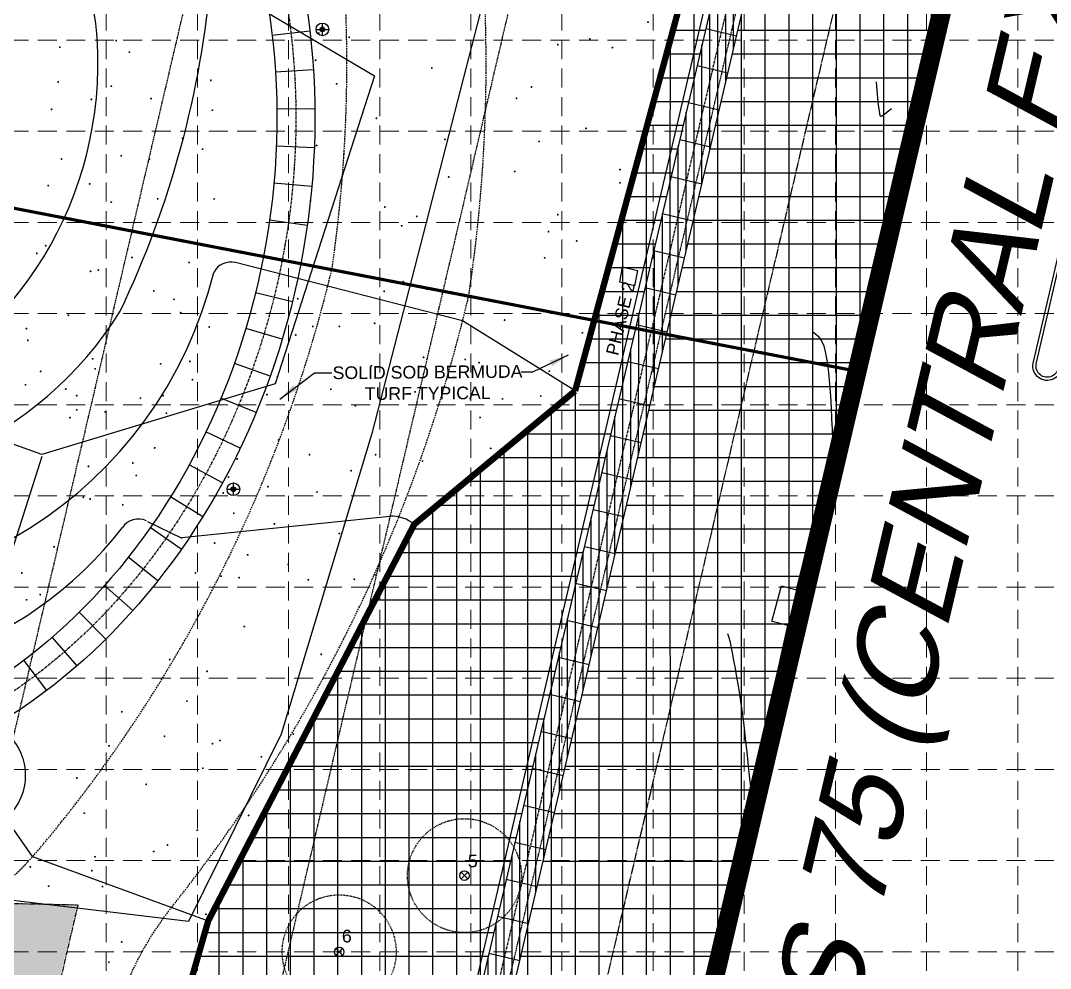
# Model space of a CAD drawing. Header units: inches. Extents: x 2525137 to 2526060, y 7086153 to 7086731.
# Drawn here: x 2525743.4 to 2525906.1, y 7086352.8 to 7086502.5 of the extents above; entities that cross this region are included whole.
import ezdxf

# ---------------------------------------------------------------- set-up
doc = ezdxf.new("R2010")
doc.units = ezdxf.units.IN
doc.header["$MEASUREMENT"] = 0
for name, pattern in [('ARCHSP(flr1-1)$0$CLUB$0$HIDDEN2', [0.1875, 0.125, -0.0625]), ('CENTERX2', [4, 2.5, -0.5, 0.5, -0.5]), ('DASHED2', [0.375, 0.25, -0.125]), ('ESMT', [0.32, 0.24, -0.08]), ('HIDDEN', [0.375, 0.25, -0.125]), ('HIDDEN2', [0.1875, 0.125, -0.0625]), ('PHANTOM', [1.9, 1.5, -0.08, 0.08, -0.08, 0.08, -0.08]), ('PL', [1.25, 0.625, -0.125, 0.125, -0.125, 0.125, -0.125])]:
    doc.linetypes.add(name, pattern=pattern)
for name, color, linetype in [('E-BREAKLINE', 5, 'Continuous'), ('E-ESMT', 2, 'ESMT'), ('E-PVMT', 2, 'Continuous'), ('E-ROW', 5, 'Continuous'), ('EC', 35, 'Continuous'), ('GRID', 254, 'HIDDEN'), ('HATCH', 13, 'Continuous'), ('hs-bollard', 1, 'Continuous'), ('HS-CJ', 1, 'Continuous'), ('HS-LIMITOFWORK', 5, 'DASHED2'), ('hs-phase2', 1, 'HIDDEN'), ('HS-PHASE2HATCH', 14, 'Continuous'), ('hs-sidewalk', 3, 'Continuous'), ('HS-WALKCL', 14, 'CENTERX2'), ('HS-WALL', 14, 'Continuous'), ('ls-defpoint', 6, 'Continuous'), ('LS-GRASS', 7, 'Continuous'), ('LS-HGWAYMIX', 14, 'Continuous'), ('LS-LO', 5, 'Continuous'), ('LS-MATCHLINE', 2, 'HIDDEN2'), ('LS-SOLIDSODLINE', 1, 'Continuous'), ('LS-TREE RELOCATED', 1, 'HIDDEN2'), ('PC', 35, 'Continuous'), ('PL', 7, 'PHANTOM'), ('PL-ROW', 7, 'PL')]:
    doc.layers.add(name, color=color, linetype=linetype)
doc.layers.add('LS-PLANTCO-8', color=7, linetype='Continuous', lineweight=30)
doc.styles.add('DIM20', font='ARIAL.TTF', dxfattribs={"height": 2})
doc.styles.add('L300', font='UNIV.shx', dxfattribs={"oblique": 15, "height": 6})
doc.styles.get("Standard").update_dxf_attribs({"font": 'ARIAL.TTF'})
doc.dimstyles.new('DIM20', dxfattribs={"dimtxt": 2, "dimasz": 3, "dimexe": 0.18, "dimexo": 0.5, "dimgap": 0.8, "dimtad": 1, "dimdec": 0, "dimlfac": 12, "dimzin": 0, "dimdsep": 46, "dimlunit": 4, "dimtxsty": 'DIM20', "dimcen": 0.5, "dimadec": 0, "dimazin": 0, "dimtfac": 1, "dimtdec": 0, "dimtix": 1, "dimtmove": 0, "dimatfit": 3, "dimfxl": 0, "dimtolj": 1, "dimtzin": 0, "dimarcsym": 0})

# ---------------------------------------------------------------- blocks, each defined once
blk = doc.blocks.new('TREE-REL')
at = {"layer": 'LS-TREE RELOCATED', "linetype": 'Continuous'}
for p, q in [((-0.53, -0.53), (0.53, 0.53)), ((0.53, -0.53), (-0.53, 0.53))]:
    blk.add_line(p, q, dxfattribs=at)
at = {"layer": 'LS-TREE RELOCATED'}
blk.add_circle((0, 0), 9, dxfattribs=at)
blk = doc.blocks.new('GRASS')
at = {"layer": 'LS-GRASS', "const_width": 0.15}
blk.add_lwpolyline([(-0.075, 0, 1), (0.075, 0, 1)], format="xyb", close=True, dxfattribs=at)

msp = doc.modelspace()

# ---------------------------------------------------------------- hatches: boundary and pattern name
at = {"layer": 'HATCH'}
h = msp.add_hatch(dxfattribs=at)
h.set_pattern_fill('NET', color=14, scale=30, style=0)
h.set_pattern_definition([(0, (101.012, 283.4568), (0, 3.75), []), (90, (101.012, 283.4568), (-3.75, 2e-16), [])])
h.paths.add_polyline_path([(2525770.31, 7086351.05), (2525756.96, 7086282.76), (2525832.79, 7086264.99), (2525875.52, 7086447.09), (2525905.3, 7086574.09), (2525903.89, 7086574.41), (2525904.95, 7086579.79), (2525903.33, 7086580.1), (2525904.65, 7086585.93), (2525902.15, 7086588), (2525820.48, 7086607.14), (2525829.98, 7086586.25), (2525860.69, 7086553.39), (2525830.97, 7086443.99), (2525805.57, 7086422.92), (2525773.01, 7086360.26), (2525770.36, 7086351.04)])
h.paths.add_polyline_path([(2525803.01, 7086271.97), (2525798.14, 7086273.12), (2525873.51, 7086594.63), (2525878.38, 7086593.49)])
at = {"layer": 'hs-bollard'}
h = msp.add_hatch(color=7, dxfattribs=at)
edge = h.paths.add_edge_path()
edge.add_arc((2525791.05, 7086501.1), 0.372, 0, 360)
h = msp.add_hatch(color=7, dxfattribs=at)
edge = h.paths.add_edge_path()
edge.add_arc((2525776.99, 7086428.45), 0.372, 0, 360)
at = {"layer": 'HS-PHASE2HATCH'}
h = msp.add_hatch(dxfattribs=at)
h.set_pattern_fill('ANSI31', scale=10, angle=45, style=0)
h.set_pattern_definition([(90, (101.0121, 283.4568), (-1.25, 2e-16), [])])
h.paths.add_polyline_path([(2525878.38, 7086593.49), (2525873.51, 7086594.63), (2525811.88, 7086331.75), (2525816.75, 7086330.61)])
at = {"layer": 'LS-HGWAYMIX'}
h = msp.add_hatch(dxfattribs=at)
h.set_pattern_fill('AR-SAND', color=256, scale=2, style=0)
h.set_pattern_definition([(37.5, (0, 0), (-0.1259867162, 3.853647538), [0, -3.04, 0, -3.4, 0, -3.25]), (7.5, (0, 0), (3.5395534105, 5.6442921305), [0, -1.64, 0, -2.74, 0, -1.05]), (327.5, (-2.46, 0), (6.2282837235, 0.011318107), [0, -1, 0, -3.6, 0, -4.7]), (317.5, (-2.46, 0), (6.012253209, 1.75535113), [0, -0.5, 0, -2.36, 0, -2.7])])
h.paths.add_polyline_path([(2525757.65, 7086342.66), (2525745.42, 7086286.46), (2525679.53, 7086301.91), (2525585.84, 7086288.33), (2525334.95, 7086378.84), (2525340.69, 7086397.27), (2525309.11, 7086409.68), (2525329.88, 7086466.5), (2525333.65, 7086465.19), (2525343.52, 7086461.79), (2525336.34, 7086442.42), (2525506.33, 7086377.16), (2525548.28, 7086400.69), (2525631, 7086398.87), (2525682.27, 7086364.38), (2525752.28, 7086362.84), (2525748.08, 7086344.9)])

# ---------------------------------------------------------------- linework, layer by layer
at = {"layer": 'E-BREAKLINE', "color": 35, "linetype": 'Continuous', "lineweight": -3}
for points in [[(2525818.37, 7086566.82, 647.73), (2525818.37, 7086566.82, 647.73), (2525816.74, 7086514.04, 646.64), (2525815.99, 7086503.69, 646.31), (2525798.88, 7086437.27, 645.18), (2525784.54, 7086389.77, 644.27), (2525769.9, 7086360.16, 643.99), (2525730.67, 7086364.87, 643.33), (2525718.31, 7086339.14, 642.37), (2525664.45, 7086340.5, 641.74), (2525657.66, 7086353.6, 641.49), (2525664.82, 7086406.07, 642.38), (2525677.45, 7086456.61, 644.08), (2525680.62, 7086497.68, 644.7), (2525694.35, 7086520.48, 644.57), (2525714.34, 7086561.72, 645.49), (2525739.21, 7086567.22, 646.62), (2525818.37, 7086566.82, 647.73)], [(2525785.55, 7086540.95, 650.09), (2525782.19, 7086503.86, 652.87), (2525799.29, 7086493.73, 652.8), (2525783.61, 7086445.13, 654.51), (2525746.74, 7086433.93, 652.87), (2525693.87, 7086452.92, 653.21), (2525708.57, 7086506.84, 653.28), (2525785.55, 7086540.95, 650.09)], [(2525718.46, 7086339.02, 642.39), (2525725.44, 7086366.73, 644.89), (2525746.78, 7086433.66, 652.82)]]:
    msp.add_polyline3d(points, dxfattribs=at)
at = {"layer": 'E-ESMT', "color": 14}
for p, q in [((2525816.44, 7086705.96), (2525710.66, 7086254.78)), ((2525867.8, 7086705.96), (2525762.02, 7086254.78)), ((2525903.74, 7086705.96), (2525797.97, 7086254.78))]:
    msp.add_line(p, q, dxfattribs=at)
at = {"layer": 'E-PVMT', "color": 7}
msp.add_lwpolyline([(2525830.42, 7086254.78), (2525831.46, 7086259.21), (2525842.62, 7086306.84), (2525854.1, 7086355.56), (2525864.79, 7086401.13), (2525868.63, 7086417.54), (2525879.54, 7086464.18), (2525890.71, 7086511.86), (2525902.19, 7086560.69), (2525905.33, 7086574.1), (2525909.17, 7086590.56), (2525920.07, 7086636.93), (2525930.94, 7086683.5), (2525936.26, 7086705.96)], dxfattribs=at)
for points in [[(2525925.14, 7086503.69), (2525907.78, 7086447.45, -1.053312), (2525903.39, 7086448.6), (2525926.45, 7086547.62), (2525937.86, 7086596.54, -0.000604), (2525937.86, 7086596.54), (2525949.49, 7086645.87), (2525961.09, 7086695.18), (2525963.64, 7086705.96)], [(2525924.67, 7086503.84), (2525924.67, 7086503.84), (2525907.3, 7086447.58, -1.065556), (2525903.87, 7086448.47), (2525926.94, 7086547.5), (2525938.35, 7086596.43), (2525949.97, 7086645.75), (2525961.58, 7086695.07), (2525964.15, 7086705.96)]]:
    msp.add_lwpolyline(points, format="xyb", dxfattribs=at)
for points in [[(2525840.82, 7086462.99), (2525840.35, 7086460.6), (2525838.02, 7086461.17), (2525838.48, 7086463.58)], [(2525864.79, 7086401.18), (2525863.35, 7086401.46), (2525864.58, 7086406.91), (2525862.17, 7086407.58), (2525862.04, 7086407.58), (2525863.58, 7086413.2), (2525865.96, 7086412.57), (2525867.25, 7086417.88), (2525868.62, 7086417.58)]]:
    msp.add_lwpolyline(points, close=True, dxfattribs=at)
at = {"layer": 'EC'}
for p, q in [((2525878.55, 7086492.79, 648), (2525878.64, 7086491.46, 648)), ((2525878.64, 7086491.46, 648), (2525878.75, 7086490.21, 648)), ((2525878.87, 7086489.12, 648), (2525878.98, 7086488.24, 648)), ((2525880.67, 7086488.39, 648), (2525880.93, 7086488.6, 648)), ((2525879.13, 7086487.5, 648), (2525879.17, 7086487.42, 648)), ((2525879.17, 7086487.42, 648), (2525879.19, 7086487.41, 648)), ((2525879.19, 7086487.41, 648), (2525879.23, 7086487.39, 648)), ((2525879.23, 7086487.39, 648), (2525879.33, 7086487.41, 648)), ((2525879.85, 7086487.71, 648), (2525880.28, 7086488.06, 648)), ((2525870.26, 7086451.11, 647), (2525870.55, 7086449.95, 647)), ((2525870.79, 7086448.5, 647), (2525870.99, 7086446.84, 647)), ((2525871.41, 7086441.31, 647), (2525871.49, 7086439.54, 647)), ((2525871.49, 7086439.54, 647), (2525871.57, 7086437.92, 647)), ((2525871.57, 7086437.92, 647), (2525871.63, 7086436.54, 647)), ((2525871.63, 7086436.54, 647), (2525871.68, 7086435.46, 647)), ((2525855.06, 7086405.66, 646), (2525855.26, 7086405.05, 646)), ((2525855.26, 7086405.05, 646), (2525855.4, 7086404.49, 646)), ((2525855.4, 7086404.49, 646), (2525855.58, 7086403.66, 646)), ((2525855.58, 7086403.66, 646), (2525855.79, 7086402.62, 646)), ((2525856.49, 7086398.76, 646), (2525856.72, 7086397.4, 646)), ((2525857.27, 7086393.88, 646), (2525857.41, 7086392.88, 646)), ((2525857.91, 7086388.59, 646), (2525858.09, 7086386.95, 646))]:
    msp.add_line(p, q, dxfattribs=at)
at = {"layer": 'EC', "extrusion": (0.994622, 0.103575, 0)}
msp.add_line((2525878.75, 7086490.21, 648), (2525878.87, 7086489.12, 648), dxfattribs=at)
at = {"layer": 'EC', "extrusion": (0.984977, 0.172684, 0)}
msp.add_line((2525878.98, 7086488.24, 648), (2525879.07, 7086487.74, 648), dxfattribs=at)
at = {"layer": 'EC', "extrusion": (0.96745, 0.253063, 0)}
msp.add_line((2525879.07, 7086487.74, 648), (2525879.13, 7086487.5, 648), dxfattribs=at)
at = {"layer": 'EC', "extrusion": (-0.408129, 0.912924, 0)}
msp.add_line((2525879.33, 7086487.41, 648), (2525879.53, 7086487.5, 648), dxfattribs=at)
at = {"layer": 'EC', "extrusion": (0.554943, -0.831889, 0)}
msp.add_line((2525879.53, 7086487.5, 648), (2525879.85, 7086487.71, 648), dxfattribs=at)
at = {"layer": 'EC', "extrusion": (0.649612, -0.760266, 0)}
msp.add_line((2525880.28, 7086488.06, 648), (2525880.67, 7086488.39, 648), dxfattribs=at)
at = {"layer": 'EC', "extrusion": (-0.677779, -0.735266, 0)}
msp.add_line((2525868.64, 7086453.29, 647), (2525869.37, 7086452.61, 647), dxfattribs=at)
at = {"layer": 'EC', "extrusion": (0.789181, 0.61416, 0)}
msp.add_line((2525869.37, 7086452.61, 647), (2525869.92, 7086451.91, 647), dxfattribs=at)
at = {"layer": 'EC', "extrusion": (0.921068, 0.389401, 0)}
msp.add_line((2525869.92, 7086451.91, 647), (2525870.26, 7086451.11, 647), dxfattribs=at)
at = {"layer": 'EC', "extrusion": (0.98623, 0.16538, 0)}
msp.add_line((2525870.55, 7086449.95, 647), (2525870.79, 7086448.5, 647), dxfattribs=at)
at = {"layer": 'EC', "extrusion": (0.995743, 0.092176, 0)}
msp.add_line((2525870.99, 7086446.84, 647), (2525871.16, 7086445.03, 647), dxfattribs=at)
at = {"layer": 'EC', "extrusion": (0.997363, 0.07257, 0)}
msp.add_line((2525871.16, 7086445.03, 647), (2525871.3, 7086443.17, 647), dxfattribs=at)
at = {"layer": 'EC', "extrusion": (0.998263, 0.058922, 0)}
msp.add_line((2525871.3, 7086443.17, 647), (2525871.41, 7086441.31, 647), dxfattribs=at)
at = {"layer": 'EC', "extrusion": (0.997401, 0.072047, 0)}
msp.add_line((2525871.68, 7086435.46, 647), (2525871.73, 7086434.76, 647), dxfattribs=at)
at = {"layer": 'EC', "extrusion": (0.982865, 0.184329, 0)}
msp.add_line((2525855.79, 7086402.62, 646), (2525856.01, 7086401.42, 646), dxfattribs=at)
at = {"layer": 'EC', "extrusion": (0.984109, 0.177565, 0)}
msp.add_line((2525856.01, 7086401.42, 646), (2525856.25, 7086400.12, 646), dxfattribs=at)
at = {"layer": 'EC', "extrusion": (0.985073, 0.172138, 0)}
msp.add_line((2525856.25, 7086400.12, 646), (2525856.49, 7086398.76, 646), dxfattribs=at)
at = {"layer": 'EC', "extrusion": (0.986736, 0.162331, 0)}
msp.add_line((2525856.72, 7086397.4, 646), (2525856.93, 7086396.1, 646), dxfattribs=at)
at = {"layer": 'EC', "extrusion": (0.987649, 0.156685, 0)}
msp.add_line((2525856.93, 7086396.1, 646), (2525857.12, 7086394.91, 646), dxfattribs=at)
at = {"layer": 'EC', "extrusion": (0.988806, 0.14921, 0)}
msp.add_line((2525857.12, 7086394.91, 646), (2525857.27, 7086393.88, 646), dxfattribs=at)
at = {"layer": 'EC', "extrusion": (0.992459, 0.122574, 0)}
msp.add_line((2525857.41, 7086392.88, 646), (2525857.56, 7086391.62, 646), dxfattribs=at)
at = {"layer": 'EC', "extrusion": (0.993259, 0.115918, 0)}
msp.add_line((2525857.56, 7086391.62, 646), (2525857.73, 7086390.17, 646), dxfattribs=at)
at = {"layer": 'EC', "extrusion": (0.993743, 0.111691, 0)}
msp.add_line((2525857.73, 7086390.17, 646), (2525857.91, 7086388.59, 646), dxfattribs=at)
at = {"layer": 'EC', "extrusion": (0.994276, 0.10684, 0)}
msp.add_line((2525858.09, 7086386.95, 646), (2525858.27, 7086385.31, 646), dxfattribs=at)
at = {"layer": 'EC', "extrusion": (0.994422, 0.105478, 0)}
msp.add_line((2525858.27, 7086385.31, 646), (2525858.44, 7086383.73, 646), dxfattribs=at)
at = {"layer": 'EC', "extrusion": (0.994509, 0.104648, 0)}
msp.add_line((2525858.44, 7086383.73, 646), (2525858.59, 7086382.28, 646), dxfattribs=at)
at = {"layer": 'EC', "extrusion": (0.994537, 0.104388, 0)}
msp.add_line((2525858.59, 7086382.28, 646), (2525858.72, 7086381.03, 646), dxfattribs=at)
at = {"layer": 'EC', "extrusion": (0.994474, 0.104983, 0)}
msp.add_line((2525858.72, 7086381.03, 646), (2525858.82, 7086380.04, 646), dxfattribs=at)
at = {"layer": 'EC', "extrusion": (0.994194, 0.107605, 0)}
msp.add_line((2525858.82, 7086380.04, 646), (2525858.9, 7086379.37, 646), dxfattribs=at)
at = {"layer": 'GRID', "color": 252, "linetype": 'HIDDEN', "lineweight": 0, "ltscale": 12}
for p, q in [((2525756.9, 7086715.39), (2525756.9, 7086211.32)), ((2525771.3, 7086715.39), (2525771.3, 7086211.32)), ((2525785.7, 7086715.39), (2525785.7, 7086211.32)), ((2525800.1, 7086715.39), (2525800.1, 7086211.32)), ((2525814.5, 7086715.39), (2525814.5, 7086211.32)), ((2525828.9, 7086715.39), (2525828.9, 7086211.32)), ((2525843.3, 7086715.39), (2525843.3, 7086211.32)), ((2525857.7, 7086715.39), (2525857.7, 7086211.32)), ((2525872.1, 7086715.39), (2525872.1, 7086211.32)), ((2525886.5, 7086715.39), (2525886.5, 7086211.32)), ((2525900.9, 7086715.39), (2525900.9, 7086211.32)), ((2525152.1, 7086499.39), (2526044.9, 7086499.39)), ((2525152.1, 7086484.99), (2526044.9, 7086484.99)), ((2525152.1, 7086470.59), (2526044.9, 7086470.59)), ((2525152.1, 7086456.19), (2526044.9, 7086456.19)), ((2525152.1, 7086441.79), (2526044.9, 7086441.79)), ((2525152.1, 7086427.39), (2526044.9, 7086427.39)), ((2525152.1, 7086412.99), (2526044.9, 7086412.99)), ((2525152.1, 7086398.59), (2526044.9, 7086398.59)), ((2525152.1, 7086384.19), (2526044.9, 7086384.19)), ((2525152.1, 7086369.79), (2526044.9, 7086369.79)), ((2525152.1, 7086355.39), (2526044.9, 7086355.39))]:
    msp.add_line(p, q, dxfattribs=at)
at = {"layer": 'hs-bollard', "color": 7}
for points in [[(2525791.05, 7086500.1), (2525791.05, 7086502.1)], [(2525790.05, 7086501.1), (2525792.05, 7086501.1)], [(2525775.99, 7086428.45), (2525777.99, 7086428.45)], [(2525776.99, 7086427.45), (2525776.99, 7086429.45)]]:
    msp.add_lwpolyline(points, dxfattribs=at)
for centre, radius in [((2525791.05, 7086501.1), 1), ((2525791.05, 7086501.1), 1), ((2525791.05, 7086501.1), 0.372), ((2525776.99, 7086428.45), 1), ((2525776.99, 7086428.45), 1), ((2525776.99, 7086428.45), 0.372)]:
    msp.add_circle(centre, radius, dxfattribs=at)
at = {"layer": 'HS-CJ', "color": 7}
for points in [[(2525789.05, 7086500.83), (2525783.09, 7086500.12)], [(2525789.61, 7086494.7), (2525783.63, 7086494.31)], [(2525789.85, 7086488.54), (2525783.85, 7086488.47)], [(2525789.77, 7086482.39), (2525783.77, 7086482.63)], [(2525789.37, 7086476.25), (2525783.39, 7086476.79)], [(2525788.66, 7086470.14), (2525782.72, 7086470.98)], [(2525786.33, 7086458.07), (2525780.5, 7086459.5)], [(2525784.71, 7086452.14), (2525778.96, 7086453.86)], [(2525782.79, 7086446.29), (2525777.14, 7086448.31)], [(2525780.57, 7086440.55), (2525775.03, 7086442.85)], [(2525778.06, 7086434.93), (2525772.65, 7086437.52)], [(2525775.25, 7086429.45), (2525769.99, 7086432.32)], [(2525772.15, 7086424.12), (2525767.05, 7086427.28)], [(2525768.76, 7086418.97), (2525763.84, 7086422.41)], [(2525765.08, 7086414.01), (2525760.37, 7086417.73)], [(2525761.11, 7086409.28), (2525756.63, 7086413.27)], [(2525756.85, 7086404.79), (2525752.63, 7086409.06)], [(2525752.31, 7086400.58), (2525748.37, 7086405.11)], [(2525747.5, 7086396.67), (2525743.88, 7086401.45)]]:
    msp.add_lwpolyline(points, dxfattribs=at)
at = {"layer": 'HS-CJ', "color": 7, "elevation": 328.37}
for points in [[(2525856.47, 7086500.02), (2525851.6, 7086501.16)], [(2525855.1, 7086494.18), (2525850.23, 7086495.32)], [(2525853.73, 7086488.34), (2525848.86, 7086489.48)], [(2525852.36, 7086482.5), (2525847.49, 7086483.64)], [(2525850.99, 7086476.65), (2525846.12, 7086477.79)], [(2525849.62, 7086470.81), (2525844.75, 7086471.95)], [(2525848.25, 7086464.97), (2525843.38, 7086466.11)], [(2525846.88, 7086459.13), (2525842.01, 7086460.27)], [(2525845.51, 7086453.29), (2525840.64, 7086454.43)], [(2525844.14, 7086447.45), (2525839.27, 7086448.59)], [(2525842.77, 7086441.6), (2525837.9, 7086442.74)], [(2525841.4, 7086435.76), (2525836.54, 7086436.9)], [(2525840.03, 7086429.92), (2525835.17, 7086431.06)], [(2525838.66, 7086424.08), (2525833.8, 7086425.22)], [(2525837.3, 7086418.24), (2525832.43, 7086419.38)], [(2525835.93, 7086412.4), (2525831.06, 7086413.54)], [(2525834.56, 7086406.55), (2525829.69, 7086407.7)], [(2525833.19, 7086400.71), (2525828.32, 7086401.85)], [(2525831.82, 7086394.87), (2525826.95, 7086396.01)], [(2525830.45, 7086389.03), (2525825.58, 7086390.17)], [(2525829.08, 7086383.19), (2525824.21, 7086384.33)], [(2525827.71, 7086377.35), (2525822.84, 7086378.49)], [(2525826.34, 7086371.5), (2525821.47, 7086372.65)], [(2525824.97, 7086365.66), (2525820.1, 7086366.8)], [(2525823.6, 7086359.82), (2525818.73, 7086360.96)], [(2525822.23, 7086353.98), (2525817.36, 7086355.12)]]:
    msp.add_lwpolyline(points, dxfattribs=at)
at = {"layer": 'HS-LIMITOFWORK', "color": 1, "ltscale": 60, "const_width": 3}
msp.add_lwpolyline([(2525335.21, 7086378.75), (2525585.84, 7086288.33), (2525679.53, 7086301.91), (2525832.59, 7086264.26), (2525845.51, 7086319.42), (2525908.36, 7086586.78), (2525808.29, 7086609.92), (2525806.57, 7086602.62), (2525767.34, 7086611.78), (2525748.26, 7086616.29, 0.128474), (2525715.41, 7086615.46, 0.084696), (2525695.31, 7086605.66, -0.217558), (2525670.06, 7086600.59), (2525622.66, 7086611.7, -0.189356), (2525603.77, 7086623.55, 0.208311), (2525563.16, 7086658.81, 0.085912), (2525537.19, 7086661.6, 0.000511), (2525388.71, 7086662.01, 0.348711), (2525358.44, 7086630.73, -0.084318), (2525327.72, 7086466.5, 0.002675), (2525300.22, 7086395.67)], format="xyb", dxfattribs=at)
at = {"layer": 'hs-phase2', "color": 7}
for centre, radius, start, end in [((2525571.92, 7086495.61), 245, 351.3946, 12.1745), ((2525571.92, 7086495.61), 223, 351.6252, 12.1745), ((2525575.71, 7086515.22), 223, 319.9027, 346.4907), ((2525575.71, 7086515.22), 245, 321.4294, 346.7214), ((2525708.04, 7086403.8), 50, 268.7389, 319.9027), ((2525806.35, 7086331.3), 50, 141.4294, 167.7284)]:
    msp.add_arc(centre, radius, start, end, dxfattribs=at)
at = {"layer": 'hs-sidewalk', "color": 7, "elevation": 328.37}
msp.add_lwpolyline([(2525816.75, 7086330.61), (2525878.38, 7086593.49), (2525873.51, 7086594.63), (2525811.88, 7086331.75)], dxfattribs=at)
at = {"layer": 'hs-sidewalk', "color": 7, "extrusion": (0, 0, -1)}
for major_axis, ratio, start_param, end_param in [((18.93, 97.93), 0.815297, 4.943308, 10.764655), ((17.79, 92.04), 0.803499, 4.815688, 10.892275)]:
    msp.add_ellipse((2525707.8, 7086479.51), major_axis=major_axis, ratio=ratio, start_param=start_param, end_param=end_param, dxfattribs=at)
at = {"layer": 'HS-WALKCL', "ltscale": 0.15, "elevation": 328.37}
msp.add_lwpolyline([(2525875.95, 7086594.06), (2525800.57, 7086272.55)], dxfattribs=at)
at = {"layer": 'HS-WALKCL', "ltscale": 0.15}
msp.add_open_spline([(2525633.19, 7086504.04), (2525634.29, 7086507.94), (2525635.58, 7086511.77), (2525639.71, 7086522.21), (2525642.96, 7086528.59), (2525650.5, 7086540.44), (2525654.79, 7086545.9), (2525664.21, 7086555.62), (2525669.34, 7086559.88), (2525680.18, 7086566.96), (2525685.9, 7086569.79), (2525697.63, 7086573.86), (2525703.65, 7086575.1), (2525715.68, 7086575.91), (2525721.68, 7086575.48), (2525733.34, 7086572.96), (2525739, 7086570.87), (2525749.66, 7086565.17), (2525754.67, 7086561.55), (2525763.77, 7086552.99), (2525767.87, 7086548.05), (2525774.95, 7086537.1), (2525777.95, 7086531.09), (2525782.69, 7086518.32), (2525784.43, 7086511.56), (2525786.61, 7086497.62), (2525787.04, 7086490.45), (2525786.56, 7086476.04), (2525785.65, 7086468.8), (2525782.54, 7086454.63), (2525780.34, 7086447.7), (2525774.76, 7086434.47), (2525771.37, 7086428.18), (2525763.58, 7086416.56), (2525759.18, 7086411.23), (2525749.56, 7086401.81), (2525744.35, 7086397.71), (2525733.37, 7086390.98), (2525727.6, 7086388.33), (2525715.79, 7086384.65), (2525709.76, 7086383.61), (2525697.74, 7086383.21), (2525691.76, 7086383.84), (2525680.19, 7086386.76), (2525674.6, 7086389.04), (2525664.09, 7086395.11), (2525659.19, 7086398.9), (2525650.31, 7086407.78), (2525646.34, 7086412.87), (2525639.52, 7086424.07), (2525636.67, 7086430.19), (2525632.23, 7086443.13), (2525630.64, 7086449.96), (2525628.79, 7086464), (2525628.52, 7086471.2), (2525629.04, 7086480.46), (2525629.21, 7086482.52), (2525629.43, 7086484.57)], degree=3, knots=[4.815688, 4.815688, 4.815688, 4.815688, 4.942378, 4.942378, 5.168742, 5.168742, 5.395106, 5.395106, 5.621469, 5.621469, 5.847833, 5.847833, 6.074196, 6.074196, 6.30056, 6.30056, 6.526924, 6.526924, 6.753287, 6.753287, 6.979651, 6.979651, 7.206015, 7.206015, 7.432378, 7.432378, 7.658742, 7.658742, 7.885105, 7.885105, 8.111469, 8.111469, 8.337833, 8.337833, 8.564196, 8.564196, 8.79056, 8.79056, 9.016924, 9.016924, 9.243287, 9.243287, 9.469651, 9.469651, 9.696014, 9.696014, 9.922378, 9.922378, 10.148742, 10.148742, 10.375105, 10.375105, 10.601469, 10.601469, 10.827833, 10.827833, 10.892275, 10.892275, 10.892275, 10.892275], dxfattribs=at)
at = {"layer": 'HS-WALL', "color": 7}
msp.add_circle((2525813.49, 7086367.42), 0.75, dxfattribs=at)
at = {"layer": 'ls-defpoint', "color": 7, "linetype": 'ARCHSP(flr1-1)$0$CLUB$0$HIDDEN2', "const_width": 0.5}
msp.add_lwpolyline([(2525679.9, 7086484.91), (2525875.52, 7086447.09)], dxfattribs=at)
at = {"layer": 'LS-LO', "color": 7}
msp.add_circle((2525735.12, 7086383.24), 9, dxfattribs=at)
at = {"layer": 'LS-SOLIDSODLINE'}
for p, q in [((2525875.52, 7086447.09, 643.97), (2525905.3, 7086574.09, 643.97)), ((2525832.79, 7086264.99, 643.97), (2525875.52, 7086447.09, 643.97))]:
    msp.add_line(p, q, dxfattribs=at)
at = {"layer": 'LS-SOLIDSODLINE', "color": 14, "linetype": 'HIDDEN', "const_width": 1, "elevation": 643.97}
for points in [[(2525859.83, 7086550.36), (2525830.97, 7086443.99)], [(2525830.97, 7086443.99), (2525805.57, 7086422.92)], [(2525805.57, 7086422.92), (2525773.01, 7086360.26)], [(2525773.01, 7086360.26), (2525770.36, 7086351.04)]]:
    msp.add_lwpolyline(points, dxfattribs=at)
at = {"layer": 'PC', "color": 35}
msp.add_line((2525745.28, 7086370.44), (2525736.25, 7086383.31), dxfattribs=at)
for points in [[(2525813.2, 7086455.08), (2525777.3, 7086464.25)], [(2525801.71, 7086424.17), (2525768.84, 7086420.77)], [(2525763.44, 7086423.38), (2525768.83, 7086420.75)], [(2525745.28, 7086370.44), (2525773.01, 7086360.27)]]:
    msp.add_lwpolyline(points, dxfattribs=at)
at = {"layer": 'PC', "color": 35, "elevation": 645.97}
msp.add_lwpolyline([(2525830.97, 7086444), (2525813.2, 7086455.08)], dxfattribs=at)
at = {"layer": 'PC', "color": 35, "const_width": 0.25}
for points, elevation in [([(2525831.53, 7086444.73), (2525830.41, 7086443.38)], 645.97), ([(2525806.13, 7086423.59), (2525805.01, 7086422.24)], 644.97)]:
    msp.add_lwpolyline(points, dxfattribs=dict(at, elevation=elevation))
at = {"layer": 'PC', "color": 35}
msp.add_circle((2525793.7, 7086355.38), 0.75, dxfattribs=at)
for centre, radius, start, end in [((2525712.26, 7086496.53), 43.33, 0.8133, 136.3475), ((2525620.14, 7086522.81), 153.94, 334.5091, 355.0908), ((2525696.72, 7086495.77), 58.88, 291.7437, 1.3363), ((2525776.56, 7086461.34), 3, 75.6788, 153.4922), ((2525709.28, 7086478.56), 66.52, 258.3672, 346.1845), ((2525710.01, 7086486.95), 57.73, 258.7309, 328.2376), ((2525761.98, 7086420.76), 3, 64.9006, 147.0923), ((2525802.07, 7086418.9, 1289.95), 5.29, 48.53, 93.8858), ((2525710.15, 7086460.85), 62.54, 255.3813, 322.053), ((2525802.07, 7086419.18), 5, 236.0916, 239.5054)]:
    msp.add_arc(centre, radius, start, end, dxfattribs=at)
at = {"layer": 'PL'}
msp.add_line((2525919.15, 7086705.96), (2525813.37, 7086254.78), dxfattribs=at)
at = {"layer": 'PL', "color": 7, "ltscale": 0.5}
for p, q in [((2525682.41, 7086364.35), (2525752.42, 7086362.81)), ((2525752.42, 7086362.81), (2525748.22, 7086344.87))]:
    msp.add_line(p, q, dxfattribs=at)
at = {"layer": 'PL-ROW', "color": 7, "linetype": 'Continuous'}
msp.add_lwpolyline([(2525898.61, 7086705.96), (2525810.53, 7086330.27)], dxfattribs=at)

# ---------------------------------------------------------------- block references
at = {"layer": 'LS-GRASS'}
for p in [(2525842.49, 7086502.24), (2525790.49, 7086500.51), (2525795.28, 7086499.85), (2525749.57, 7086498.27), (2525758.48, 7086499.32), (2525828.24, 7086498.68), (2525833.29, 7086499.57), (2525836.86, 7086498.21), (2525760.57, 7086497.49), (2525789.99, 7086496.21), (2525808.33, 7086494.98), (2525749.3, 7086492.78), (2525757.7, 7086492.12), (2525773.42, 7086493.04), (2525793.3, 7086492.5), (2525824.09, 7086491.99), (2525763.98, 7086490.16), (2525821.71, 7086490.21), (2525748.27, 7086488.46), (2525754.56, 7086490.03), (2525773.68, 7086488.33), (2525799.58, 7086487.05), (2525832.7, 7086485.46), (2525768.96, 7086483.88), (2525810.41, 7086483.71), (2525772.12, 7086482.18), (2525790.15, 7086482.75), (2525825.28, 7086483.39), (2525749.84, 7086480.61), (2525759.27, 7086481.13), (2525763.73, 7086480.61), (2525794.45, 7086481.43), (2525838.05, 7086478.94), (2525811.01, 7086477.78), (2525821.42, 7086478.64), (2525747.74, 7086476.42), (2525754.29, 7086476.68), (2525838.05, 7086476.86), (2525757.7, 7086473.8), (2525765.04, 7086474.32), (2525773.95, 7086474.32), (2525789.16, 7086473.99), (2525800.91, 7086473.04), (2525805.96, 7086471.55), (2525828.25, 7086471.82), (2525803.58, 7086470.07), (2525826.76, 7086469.15), (2525831.22, 7086467.67), (2525745.94, 7086465.71), (2525747.35, 7086466.92), (2525760.98, 7086465.07), (2525769.99, 7086464.28), (2525826.17, 7086465), (2525754.43, 7086462.88), (2525755.65, 7086463.08), (2525803.84, 7086461.23), (2525764.43, 7086459.78), (2525800.81, 7086459.72), (2525807.55, 7086460.05), (2525767.61, 7086458.45), (2525787.17, 7086458.54), (2525750.91, 7086455.94), (2525768.67, 7086456.34), (2525799.3, 7086454.67), (2525819.84, 7086455.18), (2525744.29, 7086453.82), (2525773.17, 7086454.09), (2525786.84, 7086452.82), (2525789.53, 7086454.17), (2525793.74, 7086454.17), (2525832.13, 7086453.16), (2525744.52, 7086451.97), (2525754.75, 7086449.06), (2525765.49, 7086448.26), (2525770.12, 7086448.66), (2525798.79, 7086447.94), (2525807.04, 7086449.29), (2525813.61, 7086448.95), (2525815.8, 7086448.45), (2525746.54, 7086447.07), (2525755.15, 7086447.47), (2525783.97, 7086446.26), (2525826.91, 7086447.1), (2525744.15, 7086444.96), (2525770.52, 7086445.75), (2525750.51, 7086444.29), (2525752.24, 7086443.24), (2525765.88, 7086443.24), (2525782.29, 7086443.4), (2525792.39, 7086444.25), (2525805.69, 7086443.83), (2525825.56, 7086443.16), (2525762.31, 7086442.84), (2525796.26, 7086441.64), (2525819.5, 7086442.73), (2525751.17, 7086439.75), (2525752.24, 7086440.99), (2525756.74, 7086440.67), (2525766.41, 7086440.46), (2525815.96, 7086439.79), (2525764.56, 7086434.98), (2525784.13, 7086436.26), (2525817.64, 7086434.91), (2525777.57, 7086433.23), (2525789.02, 7086433.91), (2525799.46, 7086433.91), (2525754.09, 7086432.07), (2525761.11, 7086432.6), (2525806.87, 7086432.9), (2525761.64, 7086430.62), (2525776.22, 7086430.37), (2525795.58, 7086431.38), (2525782.45, 7086428.86), (2525753.29, 7086427.18), (2525754.35, 7086426.91), (2525775.38, 7086427.85), (2525790.2, 7086428.02), (2525759.52, 7086425.99), (2525777.06, 7086424.66), (2525783.46, 7086422.97), (2525793.73, 7086421.46), (2525748.65, 7086419.37), (2525774.03, 7086419.95), (2525779.25, 7086418.1), (2525771, 7086415.24), (2525785.65, 7086416.58), (2525743.58, 7086415.22), (2525775.04, 7086414.73), (2525777.89, 7086414.49), (2525788.83, 7086414.16), (2525796.09, 7086414.23), (2525744.32, 7086410.98), (2525746.47, 7086411.81), (2525778.73, 7086406.76), (2525790.85, 7086402.38), (2525766.94, 7086401.54), (2525772.83, 7086399.69), (2525769.64, 7086394.98), (2525759.36, 7086393.3), (2525766.1, 7086389.43), (2525786.47, 7086389.77), (2525757.34, 7086387.92), (2525773.68, 7086388.26), (2525774.86, 7086388.76), (2525781.42, 7086386.19), (2525772.16, 7086384.39), (2525752.27, 7086382.84), (2525763.22, 7086381.83), (2525753.45, 7086377.29), (2525779.4, 7086376.94), (2525771.3, 7086374.6), (2525766.59, 7086372.25), (2525755.14, 7086370.4), (2525764.4, 7086371.24), (2525744.9, 7086368.79), (2525754.63, 7086368.21), (2525747.8, 7086365.76), (2525756.31, 7086365.69), (2525772.65, 7086361.31), (2525759.35, 7086356.94), (2525757.32, 7086353.75)]:
    msp.add_blockref('GRASS', p, dxfattribs=at)
at = {"layer": 'LS-TREE RELOCATED'}
for p in [(2525813.49, 7086367.42), (2525793.7, 7086355.38)]:
    msp.add_blockref('TREE-REL', p, dxfattribs=at)

# ---------------------------------------------------------------- texts
at = {"layer": 'E-ROW', "color": 7, "ltscale": 0.5, "insert": (2525858.64, 7086333.42, 1945.29), "char_height": 13.5, "width": 314.3981, "attachment_point": 1, "rotation": 76.7064, "style": 'L300'}
msp.add_mtext('{\\fArial|b0|i0|c0|p34;US 75 (CENTRAL EXPRESSWAY)}', dxfattribs=at)
at = {"layer": 'LS-MATCHLINE', "color": 7, "insert": (2525835.81, 7086449.91), "char_height": 2.0025, "width": 15.1867, "attachment_point": 1, "rotation": 76.5685}
msp.add_mtext('{\\fArial|b0|i0|c0|p34;PHASE 2}', dxfattribs=at)
at = {"layer": 'LS-PLANTCO-8', "insert": (2525807.65, 7086447.96), "char_height": 2.0025, "width": 30.6444, "attachment_point": 2, "rotation": 0.4411}
msp.add_mtext('{\\fArial|b0|i0|c0|p34;SOLID SOD BERMUDA TURF TYPICAL}', dxfattribs=at)
at = {"layer": 'LS-TREE RELOCATED', "char_height": 2.0025, "width": 30.6444, "attachment_point": 2, "rotation": 0.4411}
for s, insert in [('{\\fArial|b0|i0|c0|p34;5}', (2525814.8, 7086370.74)), ('{\\fArial|b0|i0|c0|p34;6}', (2525794.9, 7086358.87))]:
    msp.add_mtext(s, dxfattribs=dict(at, insert=insert))

# ---------------------------------------------------------------- leaders
at = {"layer": 'LS-PLANTCO-8'}
for points in [[(2525829.86, 7086449.62), (2525824.24, 7086446.96), (2525822.43, 7086446.96)], [(2525784.34, 7086442.7), (2525789.79, 7086446.84), (2525792.52, 7086446.84)]]:
    msp.add_leader(points, dimstyle='DIM20', override={"dimasz": 3, "dimtad": 0}, dxfattribs=at)

doc.saveas('drawing.dxf')
